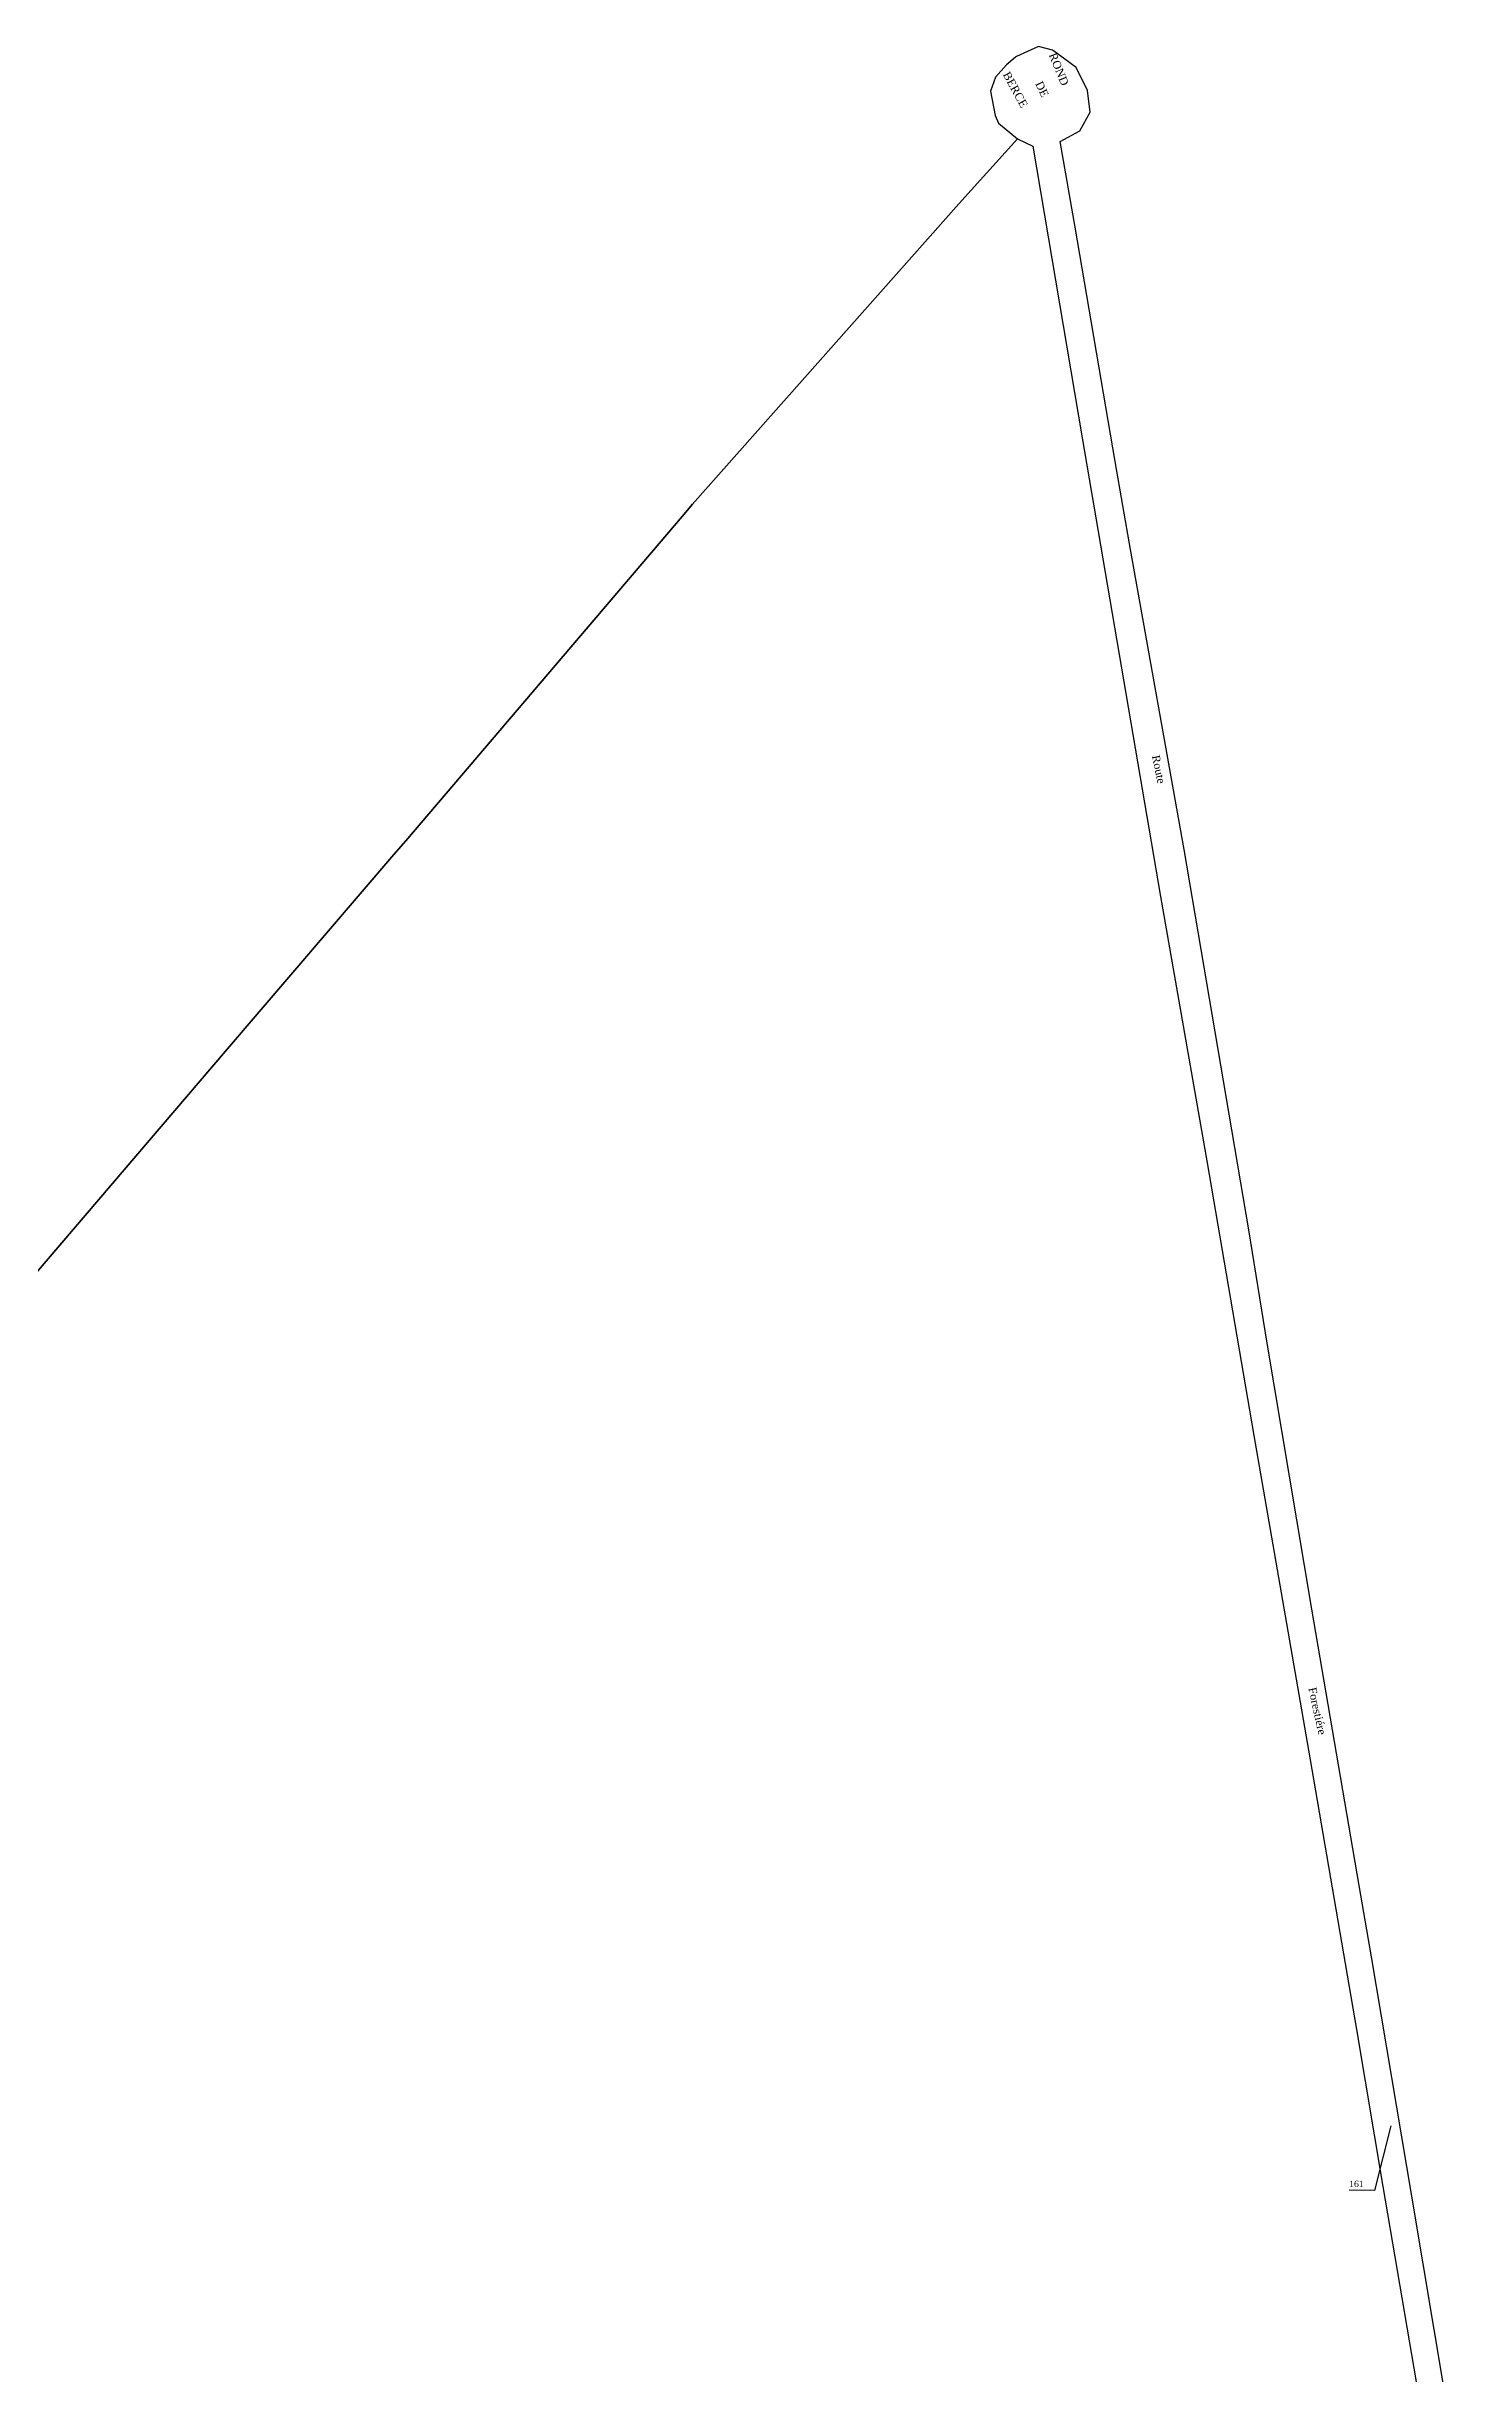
# Model space of a CAD drawing. Extents: x 501969 to 504799, y 6749305 to 6753731.
# Drawn here: x 503615 to 504052, y 6750039 to 6750766 of the extents above; entities that cross this region are included whole.
import ezdxf

# ---------------------------------------------------------------- set-up
doc = ezdxf.new("R2010")
doc.units = 0
doc.linetypes.add('CONTINU', pattern=[0])
for name, color, linetype in [('1LIEUDIT', 7, 'CONTINU'), ('1PARCELLE', 7, 'CONTINU'), ('1SUBDSECT', 7, 'CONTINU'), ('1TRONROU', 7, 'CONTINU'), ('3FLECHEPAR', 7, 'CONTINU'), ('3PARCELLETEX', 7, 'CONTINU'), ('3TRONROUTEX', 7, 'CONTINU')]:
    doc.layers.add(name, color=color, linetype=linetype)
doc.styles.get("Standard").update_dxf_attribs({"font": 'Times New Roman'})

msp = doc.modelspace()

# ---------------------------------------------------------------- linework, layer by layer
at = {"layer": '1LIEUDIT'}
msp.add_lwpolyline([(504051.95, 6750031.64), (504041.43, 6750094.44), (504028.79, 6750169.17), (504025, 6750191.48), (504010.19, 6750277.77), (503996.26, 6750360.82), (503990.5, 6750396.26), (503970.26, 6750515.04), (503953.54, 6750608.76), (503948.77, 6750636.29), (503936.21, 6750709.46), (503931.5, 6750736.28), (503937.64, 6750739.59), (503940.94, 6750745.43), (503940.05, 6750752.22), (503936.5, 6750759.37), (503929.43, 6750764.59), (503929.2, 6750764.77), (503924.73, 6750765.92), (503917.88, 6750762.77), (503917.57, 6750762.63), (503914.78, 6750760.24), (503911.37, 6750756.34), (503909.79, 6750751.93), (503911.23, 6750744.35), (503912.32, 6750741.96), (503918.23, 6750737.1), (503918.23, 6750737.1), (503899.88, 6750716.79), (503816.65, 6750622.92), (503813.38, 6750619.15), (503727.06, 6750517.83), (503723.34, 6750513.5), (503670.74, 6750452.07), (503532.35, 6750290.25)], dxfattribs=at)
at = {"layer": '1PARCELLE'}
for points in [[(504051.95, 6750031.64), (504041.43, 6750094.44), (504028.79, 6750169.17), (504025, 6750191.48), (504010.19, 6750277.77), (503996.26, 6750360.82), (503990.5, 6750396.26), (503970.26, 6750515.04), (503953.54, 6750608.76), (503948.77, 6750636.29), (503936.21, 6750709.46), (503931.5, 6750736.28), (503937.64, 6750739.59), (503940.94, 6750745.43), (503940.05, 6750752.22), (503936.5, 6750759.37), (503929.43, 6750764.59), (503929.2, 6750764.77), (503924.73, 6750765.92), (503917.88, 6750762.77), (503917.57, 6750762.63), (503914.78, 6750760.24), (503911.37, 6750756.34), (503909.79, 6750751.93), (503911.23, 6750744.35), (503912.32, 6750741.96), (503918.23, 6750737.1), (503923.04, 6750734.83), (503938.41, 6750643.68), (503962.93, 6750500.39), (503977.46, 6750417.15), (503992.05, 6750332.04), (504009.6, 6750231.37), (504024.12, 6750146.43), (504032.33, 6750097.45), (504045.83, 6750018.69)], [(503532.35, 6750290.25), (503670.74, 6750452.07), (503723.34, 6750513.5), (503727.06, 6750517.83), (503813.38, 6750619.15), (503816.65, 6750622.92), (503899.88, 6750716.79), (503918.23, 6750737.1), (503923.04, 6750734.83), (503938.41, 6750643.68), (503962.93, 6750500.39), (503977.46, 6750417.15), (503992.05, 6750332.04), (504009.6, 6750231.37), (504024.12, 6750146.43), (504032.33, 6750097.45), (504045.83, 6750018.69)]]:
    msp.add_lwpolyline(points, dxfattribs=at)
at = {"layer": '1SUBDSECT'}
msp.add_lwpolyline([(504051.95, 6750031.64), (504041.43, 6750094.44), (504028.79, 6750169.17), (504025, 6750191.48), (504010.19, 6750277.77), (503996.26, 6750360.82), (503990.5, 6750396.26), (503970.26, 6750515.04), (503953.54, 6750608.76), (503948.77, 6750636.29), (503936.21, 6750709.46), (503931.5, 6750736.28), (503937.64, 6750739.59), (503940.94, 6750745.43), (503940.05, 6750752.22), (503936.5, 6750759.37), (503929.43, 6750764.59), (503929.2, 6750764.77), (503924.73, 6750765.92), (503917.88, 6750762.77), (503917.57, 6750762.63), (503914.78, 6750760.24), (503911.37, 6750756.34), (503909.79, 6750751.93), (503911.23, 6750744.35), (503912.32, 6750741.96), (503918.23, 6750737.1), (503918.23, 6750737.1), (503899.88, 6750716.79), (503816.65, 6750622.92), (503813.38, 6750619.15), (503727.06, 6750517.83), (503723.34, 6750513.5), (503670.74, 6750452.07), (503532.35, 6750290.25)], dxfattribs=at)
at = {"layer": '1TRONROU'}
msp.add_lwpolyline([(504051.95, 6750031.64), (504041.43, 6750094.44), (504028.79, 6750169.17), (504025, 6750191.48), (504010.19, 6750277.77), (503996.26, 6750360.82), (503990.5, 6750396.26), (503970.26, 6750515.04), (503953.54, 6750608.76), (503948.77, 6750636.29), (503936.21, 6750709.46), (503931.5, 6750736.28), (503937.64, 6750739.59), (503940.94, 6750745.43), (503940.05, 6750752.22), (503936.5, 6750759.37), (503929.43, 6750764.59), (503929.2, 6750764.77), (503924.73, 6750765.92), (503917.88, 6750762.77), (503917.57, 6750762.63), (503914.78, 6750760.24), (503911.37, 6750756.34), (503909.79, 6750751.93), (503911.23, 6750744.35), (503912.32, 6750741.96), (503918.23, 6750737.1), (503923.04, 6750734.83), (503938.41, 6750643.68), (503962.93, 6750500.39), (503977.46, 6750417.15), (503992.05, 6750332.04), (504009.6, 6750231.37), (504024.12, 6750146.43), (504032.33, 6750097.45), (504045.83, 6750018.69)], dxfattribs=at)
at = {"layer": '3FLECHEPAR'}
msp.add_lwpolyline([(504034.91, 6750116.34), (504029.79, 6750096.16), (504021.85, 6750096.23)], dxfattribs=at)

# ---------------------------------------------------------------- texts
at = {"layer": '3PARCELLETEX'}
msp.add_text('161', height=2, dxfattribs=at).set_placement((504021.86, 6750097.23))
at = {"layer": '3TRONROUTEX'}
for s, rotation, p in [('ROND', 292.4, (503927.94, 6750763.32)), ('BERCE', 298.6, (503913.55, 6750757.2)), ('DE', 295.3, (503923.69, 6750754.34)), ('Route', 282.1, (503960.16, 6750544.27)), ('Forestiére', 282.2, (504009.09, 6750253.06))]:
    msp.add_text(s, height=2.5, rotation=rotation, dxfattribs=at).set_placement(p)

doc.saveas('drawing.dxf')
